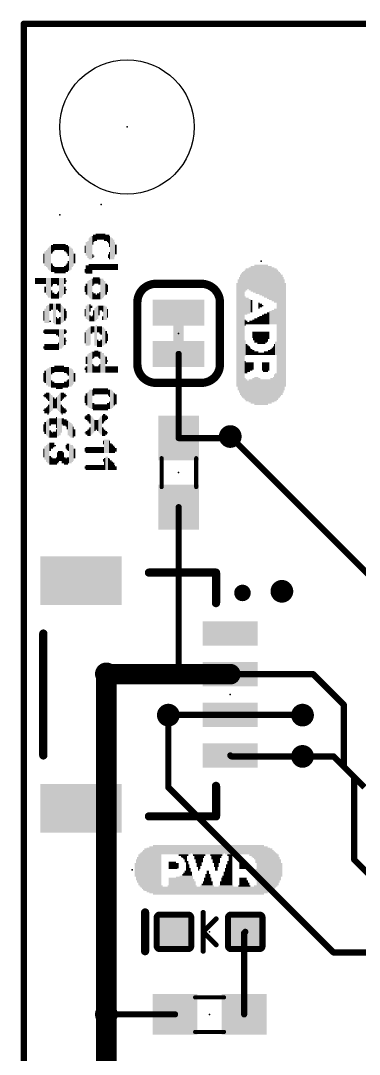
# Model space of a CAD drawing. Extents: x -15.2 to 71.4, y -14.5 to 36.9.
# Drawn here: x -0.08 to 8.25, y 8.92 to 34.37 of the extents above; entities that cross this region are included whole.
import ezdxf

# ---------------------------------------------------------------- set-up
doc = ezdxf.new("R2010")
doc.units = 0
for name, color, linetype in [('1', 12, 'CONTINUOUS'), ('16', 132, 'CONTINUOUS'), ('18', 110, 'CONTINUOUS'), ('20', 31, 'CONTINUOUS'), ('21', 41, 'CONTINUOUS'), ('23', 53, 'CONTINUOUS'), ('51', 53, 'CONTINUOUS')]:
    doc.layers.add(name, color=color, linetype=linetype)

# ---------------------------------------------------------------- blocks, each defined once
blk = doc.blocks.new('RECT160000X160000R30')
at = {"const_width": 0.15}
blk.add_lwpolyline([(0.425, -0.35), (0.425, 0.35, 0.4142), (0.35, 0.425), (-0.35, 0.425, 0.4142), (-0.425, 0.35), (-0.425, -0.35, 0.4142), (-0.35, -0.425), (0.35, -0.425, 0.4142)], format="xyb", close=True, dxfattribs=at)
blk.add_solid([(-0.3754, -0.3754), (0.3754, -0.3754), (-0.3754, 0.3754), (0.3754, 0.3754)])
blk = doc.blocks.new('RECT')
blk.add_solid([(-0.5, -0.5), (0.5, -0.5), (-0.5, 0.5), (0.5, 0.5)])
blk = doc.blocks.new('ROUNDV')
at = {"const_width": 0.5}
blk.add_lwpolyline([(0, -0.25, 1), (0, 0.25, 1), (0, -0.25)], format="xyb", dxfattribs=at)

msp = doc.modelspace()

# ---------------------------------------------------------------- linework, layer by layer
at = {"layer": '1'}
for points, const_width in [([(0, 34.29), (54.61, 34.29)], 0.1524), ([(0, 0), (0, 34.29)], 0.1524), ([(3.81, 24.091), (3.81, 26.162)], 0.1524), ([(5.041, 24.091), (5.08, 24.13)], 0.1524), ([(3.81, 24.091), (5.041, 24.091)], 0.1524), ([(3.81, 22.391), (3.81, 18.28)], 0.1524), ([(2.04, 18.28), (2.032, 18.288)], 0.508), ([(3.81, 18.28), (2.04, 18.28)], 0.508), ([(5.08, 18.28), (3.81, 18.28)], 0.508), ([(7.12, 18.28), (5.08, 18.28)], 0.1524), ([(7.874, 17.526), (7.12, 18.28)], 0.1524), ([(7.874, 16.002), (7.874, 17.526)], 0.1524), ([(3.564, 17.28), (3.556, 17.272)], 0.1524), ([(5.08, 17.28), (3.564, 17.28)], 0.1524), ([(5.08, 17.28), (6.85, 17.28)], 0.1524), ([(6.85, 17.28), (6.858, 17.272)], 0.1524), ([(5.08, 16.28), (5.104, 16.256)], 0.1524), ([(5.104, 16.256), (6.858, 16.256)], 0.1524), ([(8.382, 15.494), (7.874, 16.002)], 0.1524), ([(5.422, 11.911), (5.449, 11.938)], 0.1524), ([(5.422, 9.906), (5.422, 11.911)], 0.1524), ([(2.032, 8.128), (2.032, 9.906)], 0.508), ([(2.032, 9.906), (3.722, 9.906)], 0.1524)]:
    msp.add_lwpolyline(points, dxfattribs=dict(at, const_width=const_width))
for points, const_width in [([(0, 34.3281, 1), (0, 34.2519)], 0.0762), ([(0.0381, 34.29, 1), (-0.0381, 34.29)], 0.0762), ([(3.8481, 26.162, 1), (3.7719, 26.162)], 0.0762), ([(5.1069, 24.1031, 1), (5.0531, 24.1569)], 0.0762), ([(3.81, 24.1291, 1), (3.81, 24.0529)], 0.0762), ([(3.7719, 24.091, 1), (3.8481, 24.091)], 0.0762), ([(5.0141, 24.1179, 1), (5.0679, 24.0641)], 0.0762), ([(5.041, 24.0529, 1), (5.041, 24.1291)], 0.0762), ([(3.8481, 22.391, 1), (3.7719, 22.391)], 0.0762), ([(2.1218, 18.3778, 1), (1.9422, 18.1982)], 0.254), ([(2.04, 18.407, 1), (2.04, 18.153)], 0.254), ([(1.9502, 18.1902, 1), (2.1298, 18.3698)], 0.254), ([(3.81, 18.407, 1), (3.81, 18.153)], 0.254), ([(3.81, 18.153, 1), (3.81, 18.407)], 0.254), ([(5.08, 18.153, 1), (5.08, 18.407)], 0.254), ([(5.08, 18.3181, 1), (5.08, 18.2419)], 0.0762), ([(7.1469, 18.3069, 1), (7.0931, 18.2531)], 0.0762), ([(7.12, 18.2419, 1), (7.12, 18.3181)], 0.0762), ([(3.7719, 18.28, 1), (3.8481, 18.28)], 0.0762), ([(7.9121, 17.526, 1), (7.8359, 17.526)], 0.0762), ([(7.8471, 17.4991, 1), (7.9009, 17.5529)], 0.0762), ([(3.5291, 17.2989, 1), (3.5829, 17.2451)], 0.0762), ([(3.564, 17.3181, 1), (3.564, 17.2419)], 0.0762), ([(3.5909, 17.2531, 1), (3.5371, 17.3069)], 0.0762), ([(5.08, 17.3181, 1), (5.08, 17.2419)], 0.0762), ([(5.08, 17.2419, 1), (5.08, 17.3181)], 0.0762), ([(6.8769, 17.3069, 1), (6.8231, 17.2531)], 0.0762), ([(6.8311, 17.2451, 1), (6.8849, 17.2989)], 0.0762), ([(6.85, 17.2419, 1), (6.85, 17.3181)], 0.0762), ([(5.1069, 16.3069, 1), (5.0531, 16.2531)], 0.0762), ([(5.104, 16.2941, 1), (5.104, 16.2179)], 0.0762), ([(5.0771, 16.2291, 1), (5.1309, 16.2829)], 0.0762), ([(6.858, 16.2179, 1), (6.858, 16.2941)], 0.0762), ([(7.8359, 16.002, 1), (7.9121, 16.002)], 0.0762), ([(7.9009, 16.0289, 1), (7.8471, 15.9751)], 0.0762), ([(5.4601, 11.911, 1), (5.3839, 11.911)], 0.0762), ([(5.3951, 11.9379, 1), (5.4489, 11.8841)], 0.0762), ([(5.4759, 11.9111, 1), (5.4221, 11.9649)], 0.0762), ([(2.159, 9.906, 1), (1.905, 9.906)], 0.254), ([(2.032, 9.9441, 1), (2.032, 9.8679)], 0.0762), ([(3.722, 9.8679, 1), (3.722, 9.9441)], 0.0762), ([(5.3839, 9.906, 1), (5.4601, 9.906)], 0.0762)]:
    msp.add_lwpolyline(points, format="xyb", dxfattribs=dict(at, const_width=const_width))
at = {"layer": '16'}
for points, const_width in [([(0, 34.29), (54.61, 34.29)], 0.1524), ([(0, 0), (0, 34.29)], 0.1524), ([(5.08, 24.13), (14.478, 14.732)], 0.1524), ([(2.032, 9.906), (2.032, 18.288)], 0.508), ([(3.556, 17.272), (3.556, 15.494)], 0.1524), ([(7.62, 16.256), (6.858, 16.256)], 0.1524), ([(8.128, 15.748), (7.62, 16.256)], 0.1524), ([(8.128, 13.716), (8.128, 15.748)], 0.1524), ([(3.556, 15.494), (7.62, 11.43)], 0.1524), ([(9.398, 12.446), (8.128, 13.716)], 0.1524), ([(7.62, 11.43), (12.7, 11.43)], 0.1524)]:
    msp.add_lwpolyline(points, dxfattribs=dict(at, const_width=const_width))
for points, const_width in [([(0, 34.3281, 1), (0, 34.2519)], 0.0762), ([(0.0381, 34.29, 1), (-0.0381, 34.29)], 0.0762), ([(5.1069, 24.1569, 1), (5.0531, 24.1031)], 0.0762), ([(2.159, 18.288, 1), (1.905, 18.288)], 0.254), ([(3.5941, 17.272, 1), (3.5179, 17.272)], 0.0762), ([(6.858, 16.2941, 1), (6.858, 16.2179)], 0.0762), ([(7.6469, 16.2829, 1), (7.5931, 16.2291)], 0.0762), ([(7.62, 16.2179, 1), (7.62, 16.2941)], 0.0762), ([(8.1661, 15.748, 1), (8.0899, 15.748)], 0.0762), ([(8.1011, 15.7211, 1), (8.1549, 15.7749)], 0.0762), ([(3.5179, 15.494, 1), (3.5941, 15.494)], 0.0762), ([(3.5829, 15.5209, 1), (3.5291, 15.4671)], 0.0762), ([(8.0899, 13.716, 1), (8.1661, 13.716)], 0.0762), ([(8.1549, 13.7429, 1), (8.1011, 13.6891)], 0.0762), ([(7.62, 11.4681, 1), (7.62, 11.3919)], 0.0762), ([(7.5931, 11.4031, 1), (7.6469, 11.4569)], 0.0762), ([(1.905, 9.906, 1), (2.159, 9.906)], 0.254)]:
    msp.add_lwpolyline(points, format="xyb", dxfattribs=dict(at, const_width=const_width))
at = {"layer": '20', "const_width": 0.1524}
for points in [[(0, 0), (0, 34.29)], [(0, 34.29), (54.61, 34.29)]]:
    msp.add_lwpolyline(points, dxfattribs=at)
at = {"layer": '20', "const_width": 0.0762}
for points in [[(0.0381, 34.29, 1), (-0.0381, 34.29)], [(0, 34.3281, 1), (0, 34.2519)]]:
    msp.add_lwpolyline(points, format="xyb", dxfattribs=at)
at = {"layer": '20'}
msp.add_circle((2.54, 31.75), 1.651, dxfattribs=at)
at = {"layer": '21'}
for points, const_width in [([(3.2512, 27.8892, 0.4142), (2.794, 27.432)], 0.2032), ([(3.2512, 27.94, 1), (3.2512, 27.8384)], 0.1016), ([(3.2512, 27.8384, 1), (3.2512, 27.94)], 0.1016), ([(4.826, 27.432, 0.4142), (4.3688, 27.8892)], 0.2032), ([(4.3688, 27.94, 1), (4.3688, 27.8384)], 0.1016), ([(4.3688, 27.8384, 1), (4.3688, 27.94)], 0.1016), ([(2.8448, 27.432, 1), (2.7432, 27.432)], 0.1016), ([(2.7432, 27.432, 1), (2.8448, 27.432)], 0.1016), ([(4.8768, 27.432, 1), (4.7752, 27.432)], 0.1016), ([(4.7752, 27.432, 1), (4.8768, 27.432)], 0.1016), ([(2.794, 25.908, 0.4142), (3.2512, 25.4508)], 0.2032), ([(2.8448, 25.908, 1), (2.7432, 25.908)], 0.1016), ([(2.7432, 25.908, 1), (2.8448, 25.908)], 0.1016), ([(4.3688, 25.4508, 0.4142), (4.826, 25.908)], 0.2032), ([(4.8768, 25.908, 1), (4.7752, 25.908)], 0.1016), ([(4.7752, 25.908, 1), (4.8768, 25.908)], 0.1016), ([(3.2512, 25.5016, 1), (3.2512, 25.4)], 0.1016), ([(3.2512, 25.4, 1), (3.2512, 25.5016)], 0.1016), ([(4.3688, 25.5016, 1), (4.3688, 25.4)], 0.1016), ([(4.3688, 25.4, 1), (4.3688, 25.5016)], 0.1016), ([(3.08, 20.8308, 1), (3.08, 20.7292)], 0.1016), ([(4.7808, 20.78, 1), (4.6792, 20.78)], 0.1016), ([(4.73, 20.7292, 1), (4.73, 20.8308)], 0.1016), ([(5.38, 20.1784, 1), (5.38, 20.3816, 1), (5.38, 20.1784)], 0.2032), ([(4.6792, 20.03, 1), (4.7808, 20.03)], 0.1016), ([(0.5308, 19.28, 1), (0.4292, 19.28)], 0.1016), ([(0.4292, 16.28, 1), (0.5308, 16.28)], 0.1016), ([(4.7808, 15.53, 1), (4.6792, 15.53)], 0.1016), ([(3.08, 14.8308, 1), (3.08, 14.7292)], 0.1016), ([(4.6792, 14.78, 1), (4.7808, 14.78)], 0.1016), ([(4.73, 14.7292, 1), (4.73, 14.8308)], 0.1016), ([(3.0353, 12.4143, 1), (2.9337, 12.4143)], 0.1016), ([(2.9337, 11.4618, 1), (3.0353, 11.4618)], 0.1016)]:
    msp.add_lwpolyline(points, format="xyb", dxfattribs=dict(at, const_width=const_width))
at = {"layer": '21', "const_width": 0.2032}
for points in [[(4.3688, 27.8892), (3.2512, 27.8892)], [(2.794, 25.908), (2.794, 27.432)], [(4.826, 27.432), (4.826, 25.908)], [(4.3688, 25.4508), (3.2512, 25.4508)], [(3.08, 20.78), (4.73, 20.78)], [(4.73, 20.78), (4.73, 20.03)], [(0.48, 19.28), (0.48, 16.28)], [(4.73, 15.53), (4.73, 14.78)], [(4.73, 14.78), (3.08, 14.78)], [(2.9845, 11.4618), (2.9845, 12.4143)]]:
    msp.add_lwpolyline(points, dxfattribs=at)
at = {"layer": '23'}
for p in [(2.54, 31.75), (1.905, 29.845), (0.889, 29.591), (5.842, 28.448), (3.81, 26.67), (3.81, 23.241), (5.08, 17.78), (2.667, 13.462), (4.572, 11.938), (4.572, 9.906)]:
    msp.add_point(p, dxfattribs=at)
at = {"layer": '51'}
for points, const_width in [([(3.391, 23.597), (3.391, 22.885)], 0.1016), ([(4.242, 23.597), (4.242, 22.885)], 0.1016), ([(4.4133, 11.938), (4.4133, 12.4143)], 0.127), ([(4.4133, 11.938), (4.7308, 12.2555)], 0.127), ([(4.4133, 11.4618), (4.4133, 11.938)], 0.127), ([(4.4133, 11.938), (4.7308, 11.6205)], 0.127), ([(4.928, 10.325), (4.216, 10.325)], 0.1016), ([(4.928, 9.474), (4.216, 9.474)], 0.1016)]:
    msp.add_lwpolyline(points, dxfattribs=dict(at, const_width=const_width))
for points, const_width in [([(3.4164, 23.597, 1), (3.3656, 23.597)], 0.0508), ([(4.2674, 23.597, 1), (4.2166, 23.597)], 0.0508), ([(3.3656, 22.885, 1), (3.4164, 22.885)], 0.0508), ([(4.2166, 22.885, 1), (4.2674, 22.885)], 0.0508), ([(4.445, 12.4143, 1), (4.3815, 12.4143)], 0.0635), ([(4.7532, 12.233, 1), (4.7083, 12.278)], 0.0635), ([(4.445, 11.938, 1), (4.3815, 11.938)], 0.0635), ([(4.4357, 11.9605, 1), (4.3908, 11.9155)], 0.0635), ([(4.3908, 11.9605, 1), (4.4357, 11.9155)], 0.0635), ([(4.3815, 11.938, 1), (4.445, 11.938)], 0.0635), ([(4.3815, 11.4618, 1), (4.445, 11.4618)], 0.0635), ([(4.7083, 11.598, 1), (4.7532, 11.643)], 0.0635), ([(4.216, 10.3504, 1), (4.216, 10.2996)], 0.0508), ([(4.928, 10.2996, 1), (4.928, 10.3504)], 0.0508), ([(4.216, 9.4994, 1), (4.216, 9.4486)], 0.0508), ([(4.928, 9.4486, 1), (4.928, 9.4994)], 0.0508)]:
    msp.add_lwpolyline(points, format="xyb", dxfattribs=dict(at, const_width=const_width))

# ---------------------------------------------------------------- block references
at = {"layer": '1'}
for p, xscale, yscale, rotation in [((3.81, 27.178), 0.635, 1.27, 90), ((3.81, 26.67), 0.4064, 0.254, 90), ((3.81, 26.162), 0.635, 1.27, 90), ((1.405, 20.58), 1.2, 2, 270), ((5.08, 19.28), 0.6, 1.35, 270), ((5.08, 18.28), 0.6, 1.35, 270), ((5.08, 17.28), 0.6, 1.35, 270), ((5.08, 16.28), 0.6, 1.35, 270), ((1.405, 14.98), 1.2, 2, 270)]:
    msp.add_blockref('RECT', p, dxfattribs=dict(at, xscale=xscale, yscale=yscale, rotation=rotation))
at = {"layer": '1', "xscale": 1.1}
for p, rotation in [((3.81, 24.091), 270), ((3.81, 22.391), 270), ((3.722, 9.906), 180), ((5.422, 9.906), 180)]:
    msp.add_blockref('RECT', p, dxfattribs=dict(at, rotation=rotation))
at = {"layer": '1', "rotation": 90}
for p in [(3.695, 11.938), (5.449, 11.938)]:
    msp.add_blockref('RECT160000X160000R30', p, dxfattribs=at)
at = {"layer": '18', "xscale": 0.5588, "yscale": 0.5588}
for p in [(5.08, 24.13), (5.08, 24.13), (6.35, 20.32), (6.35, 20.32), (2.032, 18.288), (2.032, 18.288), (3.556, 17.272), (3.556, 17.272), (6.858, 17.272), (6.858, 17.272), (6.858, 16.256), (6.858, 16.256), (2.032, 9.906), (2.032, 9.906)]:
    msp.add_blockref('ROUNDV', p, dxfattribs=at)
at = {"layer": '21', "rotation": 270}
for p, xscale, yscale in [((1.63, 28.765), 0.54, 0.03), ((1.665, 28.78), 0.57, 0.04), ((1.7, 28.96), 0.21, 0.03), ((1.72, 29.005), 0.18, 0.03), ((1.75, 29.02), 0.15, 0.03), ((1.785, 29.035), 0.18, 0.04), ((1.82, 29.05), 0.15, 0.03), ((1.85, 29.05), 0.15, 0.03), ((1.87, 29.05), 0.15, 0.03), ((1.905, 29.05), 0.15, 0.04), ((1.94, 29.05), 0.15, 0.03), ((1.96, 29.05), 0.15, 0.03), ((1.99, 29.035), 0.18, 0.03), ((2.025, 29.02), 0.15, 0.04), ((2.06, 29.005), 0.18, 0.03), ((2.09, 28.99), 0.21, 0.03), ((2.11, 28.93), 0.27, 0.03), ((2.145, 28.765), 0.54, 0.04), ((0.614, 28.511), 0.54, 0.03), ((0.649, 28.511), 0.6, 0.04), ((0.684, 28.736), 0.21, 0.03), ((0.704, 28.751), 0.18, 0.03), ((0.734, 28.781), 0.18, 0.03), ((0.769, 28.796), 0.15, 0.04), ((0.804, 28.796), 0.15, 0.03), ((0.834, 28.796), 0.15, 0.03), ((0.854, 28.796), 0.15, 0.03), ((0.889, 28.796), 0.15, 0.04), ((0.924, 28.796), 0.15, 0.03), ((0.944, 28.796), 0.15, 0.03), ((0.974, 28.796), 0.15, 0.03), ((1.009, 28.781), 0.18, 0.04), ((1.044, 28.751), 0.18, 0.03), ((1.074, 28.736), 0.21, 0.03), ((1.094, 28.691), 0.24, 0.03), ((1.129, 28.511), 0.6, 0.04), ((1.164, 28.511), 0.54, 0.03), ((1.51, 28.735), 0.18, 0.03), ((1.545, 28.75), 0.33, 0.04), ((1.58, 28.735), 0.42, 0.03), ((1.61, 28.75), 0.51, 0.03), ((2.18, 28.75), 0.51, 0.03), ((2.21, 28.735), 0.48, 0.03), ((2.23, 28.735), 0.36, 0.03), ((2.265, 28.735), 0.24, 0.04), ((0.494, 28.511), 0.24, 0.03), ((0.529, 28.511), 0.36, 0.04), ((0.564, 28.511), 0.42, 0.03), ((0.594, 28.511), 0.48, 0.03), ((1.194, 28.526), 0.45, 0.03), ((1.214, 28.511), 0.36, 0.03), ((1.249, 28.511), 0.24, 0.04), ((1.7, 28.57), 0.09, 0.03), ((1.72, 28.57), 0.03, 0.03), ((2.09, 28.57), 0.09, 0.03), ((2.11, 28.585), 0.18, 0.03), ((0.684, 28.286), 0.21, 0.03), ((0.704, 28.271), 0.18, 0.03), ((0.734, 28.256), 0.15, 0.03), ((0.769, 28.226), 0.15, 0.04), ((0.804, 28.226), 0.15, 0.03), ((0.834, 28.226), 0.15, 0.03), ((0.854, 28.226), 0.15, 0.03), ((0.889, 28.226), 0.15, 0.04), ((0.924, 28.226), 0.15, 0.03), ((0.944, 28.226), 0.15, 0.03), ((0.974, 28.226), 0.15, 0.03), ((1.009, 28.241), 0.18, 0.04), ((1.044, 28.271), 0.18, 0.03), ((1.074, 28.286), 0.21, 0.03), ((1.094, 28.331), 0.24, 0.03), ((1.51, 28.21), 0.09, 0.03), ((1.545, 28.24), 0.21, 0.04), ((1.58, 28.24), 0.21, 0.03), ((1.61, 28.255), 0.24, 0.03), ((1.63, 28.255), 0.24, 0.03), ((1.665, 28.255), 0.24, 0.04), ((1.7, 28.3), 0.15, 0.03), ((1.72, 28.3), 0.15, 0.03), ((1.75, 28.3), 0.15, 0.03), ((1.785, 28.3), 0.15, 0.04), ((1.82, 28.3), 0.15, 0.03), ((1.85, 28.3), 0.15, 0.03), ((1.87, 28.3), 0.15, 0.03), ((1.905, 28.3), 0.15, 0.04), ((1.94, 28.3), 0.15, 0.03), ((1.96, 28.3), 0.15, 0.03), ((1.99, 28.3), 0.15, 0.03), ((2.025, 28.3), 0.15, 0.04), ((2.06, 28.3), 0.15, 0.03), ((2.09, 28.3), 0.15, 0.03), ((2.11, 28.3), 0.15, 0.03), ((2.145, 28.3), 0.15, 0.04), ((2.18, 28.3), 0.15, 0.03), ((2.21, 28.3), 0.15, 0.03), ((2.23, 28.3), 0.15, 0.03), ((2.265, 28.3), 0.15, 0.04), ((2.3, 28.3), 0.15, 0.03), ((5.482, 27.998), 0.54, 0.04), ((5.517, 28.013), 0.51, 0.03), ((5.547, 28.013), 0.57, 0.03), ((5.567, 28.013), 0.57, 0.03), ((5.602, 28.013), 0.63, 0.04), ((5.637, 28.013), 0.63, 0.03), ((5.657, 27.998), 0.66, 0.03), ((5.687, 28.013), 0.69, 0.03), ((5.722, 27.998), 0.72, 0.04), ((5.757, 27.998), 0.72, 0.03), ((5.787, 27.998), 0.72, 0.03), ((5.807, 27.983), 0.75, 0.03), ((5.842, 27.983), 0.75, 0.04), ((5.877, 27.968), 0.78, 0.03), ((5.897, 27.968), 0.78, 0.03), ((5.927, 27.953), 0.81, 0.03), ((5.962, 27.953), 0.81, 0.04), ((5.997, 27.938), 0.84, 0.03), ((6.027, 27.923), 0.81, 0.03), ((6.047, 27.908), 0.84, 0.03), ((6.082, 27.908), 0.84, 0.04), ((6.117, 27.878), 0.84, 0.03), ((6.147, 27.878), 0.84, 0.03), ((6.167, 27.848), 0.84, 0.03), ((6.202, 27.848), 0.84, 0.04), ((0.294, 27.956), 0.15, 0.03), ((0.324, 27.956), 0.15, 0.03), ((0.354, 27.956), 0.15, 0.03), ((0.384, 27.956), 0.15, 0.03), ((0.404, 27.956), 0.15, 0.03), ((0.434, 27.956), 0.15, 0.03), ((0.464, 27.956), 0.15, 0.03), ((0.494, 27.956), 0.15, 0.03), ((0.529, 27.956), 0.15, 0.04), ((0.564, 27.821), 0.42, 0.03), ((0.594, 27.806), 0.45, 0.03), ((0.614, 27.791), 0.48, 0.03), ((0.649, 27.791), 0.48, 0.04), ((0.684, 27.926), 0.21, 0.03), ((0.704, 27.941), 0.18, 0.03), ((0.734, 27.956), 0.15, 0.03), ((0.769, 27.956), 0.15, 0.04), ((0.804, 27.956), 0.15, 0.03), ((0.834, 27.941), 0.18, 0.03), ((0.854, 27.941), 0.18, 0.03), ((0.889, 27.791), 0.48, 0.04), ((0.924, 27.791), 0.48, 0.03), ((0.944, 27.806), 0.45, 0.03), ((0.974, 27.821), 0.42, 0.03), ((1.009, 27.956), 0.15, 0.04), ((1.665, 27.76), 0.51, 0.04), ((1.7, 27.925), 0.18, 0.03), ((1.72, 27.955), 0.18, 0.03), ((1.75, 27.97), 0.15, 0.03), ((1.785, 27.97), 0.15, 0.04), ((1.82, 27.97), 0.15, 0.03), ((1.85, 27.955), 0.18, 0.03), ((1.87, 27.94), 0.15, 0.03), ((1.905, 27.76), 0.51, 0.04), ((1.94, 27.775), 0.48, 0.03), ((5.277, 26.633), 2.73, 0.03), ((5.307, 26.633), 2.85, 0.03), ((5.337, 26.633), 2.97, 0.03), ((5.357, 26.633), 3.03, 0.03), ((5.387, 26.633), 3.09, 0.03), ((5.417, 26.633), 3.15, 0.03), ((5.447, 27.968), 0.54, 0.03), ((6.237, 26.633), 3.21, 0.03), ((6.262, 26.633), 3.15, 0.02), ((6.287, 26.633), 3.09, 0.03), ((6.317, 26.633), 3.03, 0.03), ((6.352, 26.633), 2.97, 0.04), ((6.382, 26.633), 2.85, 0.02), ((6.407, 26.633), 2.73, 0.03), ((0.529, 27.746), 0.15, 0.04), ((1.009, 27.731), 0.18, 0.04), ((1.044, 27.956), 0.03, 0.03), ((1.044, 27.746), 0.03, 0.03), ((1.51, 27.76), 0.15, 0.03), ((1.545, 27.76), 0.27, 0.04), ((1.58, 27.775), 0.36, 0.03), ((1.61, 27.775), 0.42, 0.03), ((1.63, 27.76), 0.45, 0.03), ((1.96, 27.775), 0.42, 0.03), ((1.99, 27.775), 0.36, 0.03), ((2.025, 27.76), 0.27, 0.04), ((2.06, 27.775), 0.18, 0.03), ((5.247, 26.633), 2.55, 0.03), ((6.437, 26.633), 2.55, 0.03), ((0.684, 27.626), 0.21, 0.03), ((0.704, 27.596), 0.15, 0.03), ((0.734, 27.596), 0.15, 0.03), ((0.769, 27.581), 0.12, 0.04), ((0.804, 27.581), 0.12, 0.03), ((0.834, 27.596), 0.15, 0.03), ((0.854, 27.611), 0.18, 0.03), ((1.7, 27.595), 0.18, 0.03), ((1.72, 27.58), 0.15, 0.03), ((1.75, 27.58), 0.15, 0.03), ((1.785, 27.565), 0.12, 0.04), ((1.82, 27.58), 0.15, 0.03), ((1.85, 27.58), 0.15, 0.03), ((1.87, 27.595), 0.18, 0.03), ((5.447, 27.353), 0.45, 0.03), ((5.482, 27.338), 0.42, 0.04), ((5.517, 27.353), 0.39, 0.03), ((5.547, 27.338), 0.36, 0.03), ((5.567, 27.353), 0.33, 0.03), ((5.602, 27.338), 0.3, 0.04), ((0.529, 27.101), 0.36, 0.04), ((0.564, 27.131), 0.42, 0.03), ((0.594, 27.146), 0.45, 0.03), ((0.614, 27.146), 0.45, 0.03), ((0.649, 27.311), 0.18, 0.04), ((0.684, 27.326), 0.15, 0.03), ((0.704, 27.326), 0.15, 0.03), ((0.734, 27.161), 0.48, 0.03), ((0.769, 27.146), 0.51, 0.04), ((0.804, 27.326), 0.15, 0.03), ((0.834, 27.326), 0.15, 0.03), ((0.854, 27.311), 0.18, 0.03), ((0.889, 27.296), 0.21, 0.04), ((0.924, 27.146), 0.45, 0.03), ((0.944, 27.131), 0.42, 0.03), ((0.974, 27.131), 0.36, 0.03), ((1.009, 27.131), 0.3, 0.04), ((1.51, 27.175), 0.18, 0.03), ((1.545, 27.19), 0.33, 0.04), ((1.58, 27.19), 0.39, 0.03), ((1.61, 27.175), 0.42, 0.03), ((1.63, 27.295), 0.18, 0.03), ((1.665, 27.325), 0.06, 0.04), ((1.72, 27.1), 0.27, 0.03), ((1.75, 27.13), 0.33, 0.03), ((1.785, 27.16), 0.33, 0.04), ((1.82, 27.19), 0.33, 0.03), ((1.85, 27.235), 0.24, 0.03), ((1.87, 27.295), 0.12, 0.03), ((1.905, 27.295), 0.12, 0.04), ((1.94, 27.28), 0.15, 0.03), ((1.96, 27.175), 0.36, 0.03), ((1.99, 27.175), 0.36, 0.03), ((2.025, 27.16), 0.33, 0.04), ((2.06, 27.16), 0.21, 0.03), ((5.787, 27.353), 0.15, 0.03), ((5.807, 27.353), 0.09, 0.03), ((5.842, 27.353), 0.09, 0.04), ((5.877, 27.353), 0.03, 0.03), ((6.117, 27.068), 0.36, 0.03), ((6.147, 27.068), 0.36, 0.03), ((6.167, 27.083), 0.39, 0.03), ((6.202, 27.083), 0.39, 0.04), ((0.494, 27.101), 0.24, 0.03), ((0.649, 26.966), 0.03, 0.04), ((0.804, 26.981), 0.18, 0.03), ((0.834, 26.966), 0.15, 0.03), ((0.854, 26.966), 0.15, 0.03), ((0.889, 26.981), 0.18, 0.04), ((1.044, 27.131), 0.18, 0.03), ((1.63, 27.04), 0.15, 0.03), ((1.665, 27.025), 0.12, 0.04), ((1.7, 27.04), 0.15, 0.03), ((1.94, 27.04), 0.09, 0.03), ((5.447, 26.933), 0.15, 0.03), ((5.482, 26.933), 0.09, 0.04), ((5.567, 26.933), 0.09, 0.03), ((5.602, 26.933), 0.09, 0.04), ((5.637, 26.948), 0.12, 0.03), ((5.657, 26.948), 0.12, 0.03), ((5.687, 26.963), 0.15, 0.03), ((5.722, 26.963), 0.15, 0.04), ((5.757, 26.978), 0.18, 0.03), ((5.787, 26.978), 0.18, 0.03), ((5.807, 26.993), 0.21, 0.03), ((5.842, 26.993), 0.21, 0.04), ((5.877, 27.008), 0.24, 0.03), ((5.897, 27.008), 0.24, 0.03), ((5.927, 27.023), 0.27, 0.03), ((5.962, 27.023), 0.27, 0.04), ((5.997, 27.038), 0.3, 0.03), ((6.027, 27.038), 0.3, 0.03), ((6.047, 27.053), 0.33, 0.03), ((6.082, 27.053), 0.33, 0.04), ((0.494, 26.711), 0.06, 0.03), ((0.529, 26.711), 0.12, 0.04), ((0.564, 26.711), 0.12, 0.03), ((0.594, 26.711), 0.12, 0.03), ((0.614, 26.711), 0.12, 0.03), ((0.649, 26.711), 0.12, 0.04), ((0.684, 26.711), 0.12, 0.03), ((0.704, 26.711), 0.12, 0.03), ((0.734, 26.711), 0.12, 0.03), ((0.769, 26.711), 0.12, 0.04), ((0.804, 26.696), 0.15, 0.03), ((0.834, 26.696), 0.15, 0.03), ((0.854, 26.681), 0.18, 0.03), ((0.889, 26.531), 0.48, 0.04), ((0.924, 26.531), 0.48, 0.03), ((0.944, 26.546), 0.45, 0.03), ((0.974, 26.561), 0.42, 0.03), ((1.009, 26.711), 0.12, 0.04), ((1.044, 26.711), 0.06, 0.03), ((1.545, 26.56), 0.39, 0.04), ((1.58, 26.575), 0.42, 0.03), ((1.61, 26.59), 0.45, 0.03), ((1.63, 26.605), 0.42, 0.03), ((1.665, 26.755), 0.18, 0.04), ((1.7, 26.77), 0.15, 0.03), ((1.72, 26.77), 0.15, 0.03), ((1.75, 26.605), 0.48, 0.03), ((1.785, 26.62), 0.51, 0.04), ((1.82, 26.77), 0.15, 0.03), ((1.85, 26.77), 0.15, 0.03), ((1.87, 26.755), 0.18, 0.03), ((1.905, 26.74), 0.21, 0.04), ((1.94, 26.59), 0.45, 0.03), ((1.96, 26.59), 0.45, 0.03), ((1.99, 26.59), 0.39, 0.03), ((2.025, 26.575), 0.3, 0.04), ((5.517, 26.918), 0.06, 0.03), ((5.547, 26.918), 0.06, 0.03), ((1.009, 26.471), 0.18, 0.04), ((1.044, 26.486), 0.03, 0.03), ((1.51, 26.56), 0.27, 0.03), ((1.82, 26.425), 0.18, 0.03), ((1.85, 26.41), 0.15, 0.03), ((1.87, 26.41), 0.15, 0.03), ((1.905, 26.425), 0.18, 0.04), ((2.06, 26.575), 0.18, 0.03), ((5.447, 26.303), 0.39, 0.03), ((5.637, 26.633), 0.15, 0.03), ((5.657, 26.603), 0.21, 0.03), ((5.687, 26.573), 0.27, 0.03), ((5.722, 26.573), 0.27, 0.04), ((5.757, 26.558), 0.3, 0.03), ((5.787, 26.558), 0.3, 0.03), ((5.807, 26.558), 0.3, 0.03), ((5.842, 26.558), 0.3, 0.04), ((5.877, 26.558), 0.3, 0.03), ((5.897, 26.558), 0.3, 0.03), ((5.927, 26.558), 0.3, 0.03), ((5.962, 26.573), 0.27, 0.04), ((5.997, 26.588), 0.24, 0.03), ((6.027, 26.618), 0.18, 0.03), ((6.202, 26.303), 0.33, 0.04), ((0.494, 26.321), 0.06, 0.03), ((0.529, 26.336), 0.15, 0.04), ((0.564, 26.336), 0.15, 0.03), ((0.594, 26.336), 0.15, 0.03), ((0.614, 26.336), 0.15, 0.03), ((0.649, 26.336), 0.15, 0.04), ((0.684, 26.336), 0.15, 0.03), ((0.704, 26.336), 0.15, 0.03), ((0.734, 26.336), 0.15, 0.03), ((0.769, 26.336), 0.15, 0.04), ((0.804, 26.336), 0.15, 0.03), ((0.834, 26.336), 0.15, 0.03), ((0.854, 26.351), 0.18, 0.03), ((1.665, 25.96), 0.51, 0.04), ((1.7, 26.125), 0.18, 0.03), ((1.72, 26.14), 0.15, 0.03), ((1.75, 26.17), 0.15, 0.03), ((1.785, 26.17), 0.15, 0.04), ((1.82, 26.17), 0.15, 0.03), ((1.85, 26.14), 0.15, 0.03), ((1.87, 26.125), 0.18, 0.03), ((1.905, 25.96), 0.51, 0.04), ((5.482, 26.273), 0.27, 0.04), ((5.517, 26.258), 0.24, 0.03), ((5.547, 26.243), 0.21, 0.03), ((5.567, 26.228), 0.18, 0.03), ((5.602, 26.213), 0.15, 0.04), ((5.637, 26.198), 0.12, 0.03), ((5.657, 26.198), 0.12, 0.03), ((5.687, 26.183), 0.09, 0.03), ((5.722, 26.183), 0.09, 0.04), ((5.757, 26.183), 0.09, 0.03), ((5.927, 26.183), 0.09, 0.03), ((5.962, 26.183), 0.09, 0.04), ((5.997, 26.183), 0.09, 0.03), ((6.027, 26.198), 0.12, 0.03), ((6.047, 26.198), 0.12, 0.03), ((6.082, 26.213), 0.15, 0.04), ((6.117, 26.228), 0.18, 0.03), ((6.147, 26.243), 0.21, 0.03), ((6.167, 26.273), 0.27, 0.03), ((1.545, 26.005), 0.18, 0.04), ((1.58, 25.93), 0.45, 0.03), ((1.61, 25.945), 0.48, 0.03), ((1.63, 25.945), 0.48, 0.03), ((1.94, 25.945), 0.48, 0.03), ((1.96, 25.945), 0.48, 0.03), ((1.99, 25.915), 0.42, 0.03), ((2.025, 26.005), 0.18, 0.04), ((2.06, 25.99), 0.03, 0.03), ((5.447, 25.838), 0.3, 0.03), ((5.482, 25.823), 0.27, 0.04), ((5.517, 25.838), 0.24, 0.03), ((5.547, 25.838), 0.24, 0.03), ((5.567, 25.853), 0.21, 0.03), ((5.602, 25.853), 0.21, 0.04), ((5.637, 25.868), 0.18, 0.03), ((5.787, 26.168), 0.06, 0.03), ((5.807, 26.168), 0.06, 0.03), ((5.842, 26.168), 0.06, 0.04), ((5.877, 26.168), 0.06, 0.03), ((5.877, 25.853), 0.21, 0.03), ((5.897, 26.168), 0.06, 0.03), ((5.897, 25.838), 0.24, 0.03), ((5.927, 25.838), 0.24, 0.03), ((5.962, 25.838), 0.24, 0.04), ((5.997, 25.838), 0.24, 0.03), ((6.027, 25.853), 0.21, 0.03), ((0.529, 25.601), 0.3, 0.04), ((0.564, 25.586), 0.39, 0.03), ((0.594, 25.601), 0.42, 0.03), ((0.614, 25.586), 0.45, 0.03), ((0.649, 25.601), 0.48, 0.04), ((0.684, 25.751), 0.18, 0.03), ((0.704, 25.766), 0.15, 0.03), ((0.734, 25.766), 0.15, 0.03), ((0.769, 25.796), 0.15, 0.04), ((0.804, 25.796), 0.15, 0.03), ((0.834, 25.796), 0.15, 0.03), ((0.854, 25.796), 0.15, 0.03), ((0.889, 25.796), 0.15, 0.04), ((0.924, 25.796), 0.15, 0.03), ((0.944, 25.796), 0.15, 0.03), ((0.974, 25.796), 0.15, 0.03), ((1.009, 25.766), 0.15, 0.04), ((1.044, 25.766), 0.15, 0.03), ((1.074, 25.751), 0.18, 0.03), ((1.094, 25.736), 0.21, 0.03), ((1.129, 25.586), 0.45, 0.04), ((1.164, 25.586), 0.45, 0.03), ((1.194, 25.586), 0.39, 0.03), ((1.214, 25.586), 0.33, 0.03), ((1.51, 25.795), 0.06, 0.03), ((1.545, 25.78), 0.15, 0.04), ((1.7, 25.81), 0.21, 0.03), ((1.72, 25.795), 0.18, 0.03), ((1.75, 25.78), 0.15, 0.03), ((1.785, 25.78), 0.15, 0.04), ((1.82, 25.78), 0.15, 0.03), ((1.85, 25.795), 0.18, 0.03), ((1.87, 25.81), 0.21, 0.03), ((2.025, 25.78), 0.15, 0.04), ((2.06, 25.78), 0.15, 0.03), ((2.09, 25.78), 0.15, 0.03), ((2.11, 25.78), 0.15, 0.03), ((2.145, 25.78), 0.15, 0.04), ((2.18, 25.78), 0.15, 0.03), ((2.21, 25.78), 0.15, 0.03), ((2.23, 25.78), 0.15, 0.03), ((2.265, 25.78), 0.15, 0.04), ((2.3, 25.78), 0.15, 0.03), ((0.494, 25.586), 0.21, 0.03), ((0.684, 25.421), 0.18, 0.03), ((0.704, 25.406), 0.15, 0.03), ((0.734, 25.406), 0.15, 0.03), ((0.769, 25.391), 0.12, 0.04), ((0.804, 25.376), 0.15, 0.03), ((0.834, 25.376), 0.15, 0.03), ((0.854, 25.376), 0.15, 0.03), ((0.889, 25.376), 0.15, 0.04), ((0.924, 25.376), 0.15, 0.03), ((0.944, 25.376), 0.15, 0.03), ((0.974, 25.391), 0.12, 0.03), ((1.009, 25.406), 0.15, 0.04), ((1.044, 25.406), 0.15, 0.03), ((1.074, 25.421), 0.18, 0.03), ((1.094, 25.451), 0.18, 0.03), ((1.249, 25.586), 0.21, 0.04), ((5.447, 25.298), 0.54, 0.03), ((5.482, 25.268), 0.54, 0.04), ((5.517, 25.253), 0.51, 0.03), ((5.547, 25.253), 0.57, 0.03), ((5.567, 25.253), 0.57, 0.03), ((5.602, 25.238), 0.6, 0.04), ((5.637, 25.253), 0.63, 0.03), ((5.657, 25.253), 0.63, 0.03), ((5.687, 25.253), 0.69, 0.03), ((5.722, 25.253), 0.69, 0.04), ((5.757, 25.253), 0.69, 0.03), ((5.787, 25.238), 0.66, 0.03), ((5.807, 25.238), 0.66, 0.03), ((5.842, 25.223), 0.63, 0.04), ((5.877, 25.223), 0.63, 0.03), ((5.897, 25.223), 0.63, 0.03), ((5.927, 25.223), 0.63, 0.03), ((5.962, 25.223), 0.63, 0.04), ((5.997, 25.223), 0.63, 0.03), ((6.027, 25.238), 0.6, 0.03), ((6.047, 25.238), 0.6, 0.03), ((6.082, 25.253), 0.63, 0.04), ((6.117, 25.268), 0.6, 0.03), ((6.147, 25.283), 0.63, 0.03), ((6.167, 25.328), 0.66, 0.03), ((6.202, 25.343), 0.69, 0.04), ((0.564, 25.136), 0.15, 0.03), ((0.594, 25.121), 0.18, 0.03), ((0.614, 25.106), 0.21, 0.03), ((0.924, 25.106), 0.21, 0.03), ((0.944, 25.121), 0.18, 0.03), ((0.974, 25.136), 0.15, 0.03), ((1.545, 25.045), 0.3, 0.04), ((1.58, 25.045), 0.36, 0.03), ((1.61, 25.045), 0.42, 0.03), ((1.63, 25.06), 0.45, 0.03), ((1.665, 25.045), 0.48, 0.04), ((1.7, 25.21), 0.15, 0.03), ((1.72, 25.225), 0.18, 0.03), ((1.75, 25.24), 0.15, 0.03), ((1.785, 25.24), 0.15, 0.04), ((1.82, 25.24), 0.15, 0.03), ((1.85, 25.24), 0.15, 0.03), ((1.87, 25.24), 0.15, 0.03), ((1.905, 25.24), 0.15, 0.04), ((1.94, 25.24), 0.15, 0.03), ((1.96, 25.24), 0.15, 0.03), ((1.99, 25.24), 0.15, 0.03), ((2.025, 25.24), 0.15, 0.04), ((2.06, 25.24), 0.15, 0.03), ((2.09, 25.21), 0.15, 0.03), ((2.11, 25.195), 0.18, 0.03), ((2.145, 25.045), 0.48, 0.04), ((2.18, 25.045), 0.42, 0.03), ((2.21, 25.045), 0.36, 0.03), ((2.23, 25.045), 0.3, 0.03), ((0.494, 25.136), 0.03, 0.03), ((0.529, 25.136), 0.09, 0.04), ((0.649, 24.956), 0.45, 0.04), ((0.684, 24.956), 0.39, 0.03), ((0.704, 24.956), 0.33, 0.03), ((0.734, 24.956), 0.27, 0.03), ((0.769, 24.941), 0.24, 0.04), ((0.804, 24.956), 0.27, 0.03), ((0.834, 24.956), 0.33, 0.03), ((0.854, 24.956), 0.39, 0.03), ((0.889, 24.956), 0.45, 0.04), ((1.009, 25.136), 0.09, 0.04), ((1.044, 25.136), 0.03, 0.03), ((1.51, 25.045), 0.18, 0.03), ((1.7, 24.88), 0.15, 0.03), ((1.72, 24.865), 0.18, 0.03), ((2.06, 24.865), 0.18, 0.03), ((2.09, 24.88), 0.15, 0.03), ((2.11, 24.895), 0.18, 0.03), ((2.265, 25.045), 0.24, 0.04), ((0.494, 24.776), 0.03, 0.03), ((0.529, 24.761), 0.12, 0.04), ((0.564, 24.776), 0.15, 0.03), ((0.594, 24.776), 0.21, 0.03), ((0.614, 24.806), 0.21, 0.03), ((0.924, 24.806), 0.21, 0.03), ((0.944, 24.776), 0.21, 0.03), ((0.974, 24.776), 0.15, 0.03), ((1.009, 24.761), 0.12, 0.04), ((1.044, 24.761), 0.06, 0.03), ((1.58, 24.595), 0.18, 0.03), ((1.61, 24.58), 0.21, 0.03), ((1.75, 24.85), 0.15, 0.03), ((1.785, 24.85), 0.15, 0.04), ((1.82, 24.85), 0.15, 0.03), ((1.85, 24.85), 0.15, 0.03), ((1.87, 24.85), 0.15, 0.03), ((1.905, 24.85), 0.15, 0.04), ((1.94, 24.85), 0.15, 0.03), ((1.96, 24.85), 0.15, 0.03), ((1.96, 24.58), 0.21, 0.03), ((1.99, 24.85), 0.15, 0.03), ((1.99, 24.595), 0.18, 0.03), ((2.025, 24.85), 0.15, 0.04), ((0.494, 24.341), 0.18, 0.03), ((0.529, 24.341), 0.3, 0.04), ((0.564, 24.341), 0.36, 0.03), ((0.594, 24.341), 0.42, 0.03), ((0.614, 24.326), 0.45, 0.03), ((0.649, 24.491), 0.18, 0.04), ((0.684, 24.506), 0.15, 0.03), ((0.704, 24.506), 0.15, 0.03), ((0.734, 24.506), 0.15, 0.03), ((0.769, 24.506), 0.15, 0.04), ((0.804, 24.476), 0.27, 0.03), ((0.834, 24.356), 0.45, 0.03), ((0.854, 24.356), 0.45, 0.03), ((0.889, 24.371), 0.42, 0.04), ((0.924, 24.401), 0.36, 0.03), ((0.944, 24.506), 0.15, 0.03), ((0.974, 24.491), 0.18, 0.03), ((1.009, 24.476), 0.15, 0.04), ((1.044, 24.461), 0.18, 0.03), ((1.074, 24.416), 0.21, 0.03), ((1.094, 24.341), 0.36, 0.03), ((1.129, 24.311), 0.36, 0.04), ((1.164, 24.281), 0.36, 0.03), ((1.194, 24.266), 0.33, 0.03), ((1.51, 24.595), 0.06, 0.03), ((1.545, 24.595), 0.12, 0.04), ((1.63, 24.55), 0.21, 0.03), ((1.665, 24.4), 0.45, 0.04), ((1.7, 24.4), 0.39, 0.03), ((1.72, 24.4), 0.33, 0.03), ((1.75, 24.4), 0.27, 0.03), ((1.785, 24.415), 0.24, 0.04), ((1.82, 24.4), 0.27, 0.03), ((1.85, 24.4), 0.33, 0.03), ((1.87, 24.4), 0.39, 0.03), ((1.905, 24.4), 0.45, 0.04), ((1.94, 24.55), 0.21, 0.03), ((2.025, 24.595), 0.12, 0.04), ((2.06, 24.595), 0.06, 0.03), ((0.649, 24.191), 0.18, 0.04), ((0.684, 24.176), 0.15, 0.03), ((0.704, 24.161), 0.12, 0.03), ((0.734, 24.176), 0.15, 0.03), ((0.769, 24.176), 0.15, 0.04), ((0.804, 24.206), 0.21, 0.03), ((1.214, 24.236), 0.27, 0.03), ((1.249, 24.221), 0.18, 0.04), ((1.51, 24.22), 0.03, 0.03), ((1.545, 24.22), 0.09, 0.04), ((1.58, 24.22), 0.15, 0.03), ((1.61, 24.235), 0.18, 0.03), ((1.63, 24.25), 0.21, 0.03), ((1.94, 24.25), 0.21, 0.03), ((1.96, 24.235), 0.18, 0.03), ((1.99, 24.22), 0.15, 0.03), ((2.025, 24.22), 0.09, 0.04), ((2.06, 24.22), 0.03, 0.03), ((0.564, 23.711), 0.42, 0.03), ((0.594, 23.711), 0.48, 0.03), ((0.614, 23.711), 0.48, 0.03), ((0.649, 23.876), 0.21, 0.04), ((0.684, 23.906), 0.15, 0.03), ((0.704, 23.906), 0.15, 0.03), ((0.734, 23.921), 0.12, 0.03), ((0.769, 23.906), 0.03, 0.04), ((1.044, 23.876), 0.09, 0.03), ((1.074, 23.876), 0.15, 0.03), ((1.094, 23.861), 0.18, 0.03), ((1.129, 23.711), 0.48, 0.04), ((1.164, 23.696), 0.45, 0.03), ((1.194, 23.711), 0.42, 0.03), ((1.96, 23.98), 0.09, 0.03), ((1.99, 23.89), 0.33, 0.03), ((2.025, 23.89), 0.33, 0.04), ((2.06, 23.89), 0.33, 0.03), ((2.09, 23.89), 0.33, 0.03), ((2.11, 23.875), 0.3, 0.03), ((2.145, 23.845), 0.24, 0.04), ((2.18, 23.83), 0.21, 0.03), ((0.494, 23.726), 0.21, 0.03), ((0.529, 23.726), 0.33, 0.04), ((0.834, 23.606), 0.27, 0.03), ((0.854, 23.636), 0.27, 0.03), ((0.889, 23.651), 0.24, 0.04), ((0.924, 23.651), 0.24, 0.03), ((0.944, 23.621), 0.3, 0.03), ((0.974, 23.606), 0.27, 0.03), ((1.214, 23.711), 0.36, 0.03), ((1.249, 23.711), 0.24, 0.04), ((1.51, 23.8), 0.09, 0.03), ((1.545, 23.8), 0.15, 0.04), ((1.58, 23.8), 0.15, 0.03), ((1.61, 23.8), 0.15, 0.03), ((1.63, 23.8), 0.15, 0.03), ((1.665, 23.8), 0.15, 0.04), ((1.7, 23.8), 0.15, 0.03), ((1.72, 23.8), 0.15, 0.03), ((1.75, 23.8), 0.15, 0.03), ((1.785, 23.8), 0.15, 0.04), ((1.82, 23.8), 0.15, 0.03), ((1.85, 23.8), 0.15, 0.03), ((1.87, 23.8), 0.15, 0.03), ((1.905, 23.8), 0.15, 0.04), ((1.94, 23.8), 0.15, 0.03), ((1.96, 23.8), 0.15, 0.03), ((2.21, 23.815), 0.18, 0.03), ((2.23, 23.8), 0.15, 0.03), ((2.265, 23.8), 0.09, 0.04), ((0.649, 23.546), 0.21, 0.04), ((0.684, 23.531), 0.18, 0.03), ((0.704, 23.516), 0.15, 0.03), ((0.734, 23.516), 0.15, 0.03), ((0.769, 23.516), 0.15, 0.04), ((0.804, 23.531), 0.18, 0.03), ((1.009, 23.531), 0.18, 0.04), ((1.044, 23.516), 0.15, 0.03), ((1.074, 23.531), 0.18, 0.03), ((1.094, 23.546), 0.15, 0.03), ((1.545, 23.365), 0.12, 0.04), ((1.58, 23.365), 0.12, 0.03), ((1.61, 23.365), 0.12, 0.03), ((1.63, 23.365), 0.12, 0.03), ((1.665, 23.365), 0.12, 0.04), ((1.7, 23.365), 0.12, 0.03), ((1.72, 23.365), 0.12, 0.03), ((1.75, 23.365), 0.12, 0.03), ((1.785, 23.365), 0.12, 0.04), ((1.82, 23.365), 0.12, 0.03), ((1.85, 23.365), 0.12, 0.03), ((1.87, 23.365), 0.12, 0.03), ((1.905, 23.365), 0.12, 0.04), ((1.94, 23.365), 0.12, 0.03), ((1.96, 23.545), 0.06, 0.03), ((1.96, 23.365), 0.12, 0.03), ((1.99, 23.455), 0.3, 0.03), ((2.025, 23.47), 0.33, 0.04), ((2.06, 23.47), 0.33, 0.03), ((2.09, 23.455), 0.3, 0.03), ((2.11, 23.44), 0.27, 0.03), ((2.145, 23.425), 0.24, 0.04), ((2.18, 23.41), 0.21, 0.03), ((2.21, 23.395), 0.18, 0.03), ((2.23, 23.365), 0.12, 0.03), ((1.51, 23.365), 0.06, 0.03), ((2.265, 23.35), 0.09, 0.04)]:
    msp.add_blockref('RECT', p, dxfattribs=dict(at, xscale=xscale, yscale=yscale))
at = {"layer": '21'}
for p, xscale, yscale in [((4.542, 14.002), 3.03, 0.02), ((4.542, 14.027), 2.91, 0.03), ((4.542, 14.057), 2.73, 0.03), ((3.087, 13.767), 0.6, 0.03), ((3.087, 13.737), 0.6, 0.03), ((3.102, 13.822), 0.57, 0.04), ((3.102, 13.787), 0.57, 0.03), ((3.477, 13.857), 1.26, 0.03), ((4.542, 13.882), 3.33, 0.02), ((4.542, 13.907), 3.27, 0.03), ((4.542, 13.937), 3.21, 0.03), ((4.542, 13.972), 3.15, 0.04), ((3.927, 13.822), 0.24, 0.04), ((3.942, 13.787), 0.15, 0.03), ((3.957, 13.767), 0.12, 0.03), ((3.972, 13.737), 0.09, 0.03), ((4.527, 13.857), 0.78, 0.03), ((4.317, 13.822), 0.3, 0.04), ((4.317, 13.787), 0.24, 0.03), ((4.317, 13.767), 0.24, 0.03), ((4.302, 13.737), 0.21, 0.03), ((4.737, 13.822), 0.3, 0.04), ((4.737, 13.787), 0.24, 0.03), ((4.737, 13.767), 0.24, 0.03), ((4.722, 13.737), 0.21, 0.03), ((5.592, 13.857), 1.29, 0.03), ((5.067, 13.822), 0.12, 0.04), ((5.082, 13.787), 0.09, 0.03), ((5.082, 13.767), 0.09, 0.03), ((5.082, 13.737), 0.09, 0.03), ((5.907, 13.822), 0.72, 0.04), ((5.937, 13.787), 0.66, 0.03), ((5.967, 13.767), 0.66, 0.03), ((5.982, 13.737), 0.63, 0.03), ((3.057, 13.617), 0.66, 0.03), ((3.057, 13.582), 0.66, 0.04), ((3.057, 13.547), 0.66, 0.03), ((3.057, 13.517), 0.66, 0.03), ((3.057, 13.497), 0.66, 0.03), ((3.072, 13.702), 0.63, 0.04), ((3.072, 13.667), 0.63, 0.03), ((3.072, 13.647), 0.63, 0.03), ((3.657, 13.647), 0.18, 0.03), ((3.687, 13.617), 0.24, 0.03), ((3.687, 13.582), 0.24, 0.04), ((3.687, 13.547), 0.24, 0.03), ((3.687, 13.517), 0.24, 0.03), ((3.672, 13.497), 0.21, 0.03), ((3.987, 13.702), 0.06, 0.04), ((4.002, 13.667), 0.09, 0.03), ((4.017, 13.647), 0.06, 0.03), ((4.017, 13.617), 0.06, 0.03), ((4.032, 13.582), 0.09, 0.04), ((4.032, 13.547), 0.09, 0.03), ((4.032, 13.517), 0.09, 0.03), ((4.047, 13.497), 0.12, 0.03), ((4.317, 13.702), 0.18, 0.04), ((4.317, 13.667), 0.18, 0.03), ((4.302, 13.647), 0.15, 0.03), ((4.317, 13.617), 0.12, 0.03), ((4.317, 13.582), 0.12, 0.04), ((4.302, 13.547), 0.09, 0.03), ((4.317, 13.517), 0.06, 0.03), ((4.317, 13.497), 0.06, 0.03), ((4.737, 13.702), 0.18, 0.04), ((4.737, 13.667), 0.18, 0.03), ((4.737, 13.647), 0.18, 0.03), ((4.737, 13.617), 0.12, 0.03), ((4.737, 13.582), 0.12, 0.04), ((4.737, 13.547), 0.12, 0.03), ((4.737, 13.517), 0.06, 0.03), ((4.737, 13.497), 0.06, 0.03), ((5.037, 13.497), 0.18, 0.03), ((5.052, 13.582), 0.15, 0.04), ((5.052, 13.547), 0.15, 0.03), ((5.052, 13.517), 0.15, 0.03), ((5.067, 13.667), 0.12, 0.03), ((5.067, 13.647), 0.12, 0.03), ((5.067, 13.617), 0.12, 0.03), ((5.082, 13.702), 0.09, 0.04), ((5.397, 13.647), 0.18, 0.03), ((5.412, 13.617), 0.21, 0.03), ((5.427, 13.582), 0.24, 0.04), ((5.427, 13.547), 0.24, 0.03), ((5.412, 13.517), 0.21, 0.03), ((5.412, 13.497), 0.21, 0.03), ((6.012, 13.702), 0.63, 0.04), ((6.012, 13.667), 0.63, 0.03), ((6.012, 13.647), 0.63, 0.03), ((6.042, 13.617), 0.63, 0.03), ((6.042, 13.582), 0.63, 0.04), ((6.042, 13.547), 0.63, 0.03), ((6.042, 13.517), 0.63, 0.03), ((6.042, 13.497), 0.63, 0.03), ((3.057, 13.462), 0.66, 0.04), ((3.057, 13.427), 0.66, 0.03), ((3.057, 13.407), 0.66, 0.03), ((3.057, 13.377), 0.66, 0.03), ((3.057, 13.342), 0.66, 0.04), ((3.057, 13.307), 0.66, 0.03), ((3.072, 13.277), 0.63, 0.03), ((3.072, 13.257), 0.63, 0.03), ((3.072, 13.222), 0.63, 0.04), ((3.867, 13.257), 0.6, 0.03), ((3.882, 13.222), 0.63, 0.04), ((3.957, 13.277), 0.42, 0.03), ((4.002, 13.307), 0.33, 0.03), ((4.017, 13.342), 0.24, 0.04), ((4.032, 13.377), 0.21, 0.03), ((4.032, 13.427), 0.15, 0.03), ((4.047, 13.407), 0.18, 0.03), ((4.047, 13.462), 0.12, 0.04), ((4.302, 13.462), 0.03, 0.04), ((4.527, 13.257), 0.18, 0.03), ((4.527, 13.222), 0.18, 0.04), ((4.527, 13.342), 0.12, 0.04), ((4.527, 13.307), 0.12, 0.03), ((4.527, 13.277), 0.12, 0.03), ((4.527, 13.427), 0.06, 0.03), ((4.527, 13.407), 0.06, 0.03), ((4.527, 13.377), 0.06, 0.03), ((4.737, 13.462), 0.06, 0.04), ((4.992, 13.257), 0.27, 0.03), ((4.992, 13.222), 0.27, 0.04), ((5.007, 13.307), 0.24, 0.03), ((5.007, 13.277), 0.24, 0.03), ((5.022, 13.407), 0.21, 0.03), ((5.022, 13.377), 0.21, 0.03), ((5.022, 13.342), 0.21, 0.04), ((5.037, 13.462), 0.18, 0.04), ((5.037, 13.427), 0.18, 0.03), ((5.397, 13.257), 0.18, 0.03), ((5.397, 13.222), 0.18, 0.04), ((5.997, 13.377), 0.72, 0.03), ((5.997, 13.342), 0.72, 0.04), ((6.012, 13.407), 0.69, 0.03), ((6.012, 13.307), 0.69, 0.03), ((5.997, 13.277), 0.66, 0.03), ((6.027, 13.462), 0.66, 0.04), ((6.027, 13.427), 0.66, 0.03), ((6.012, 13.257), 0.63, 0.03), ((6.012, 13.222), 0.63, 0.04), ((3.087, 13.187), 0.6, 0.03), ((3.087, 13.167), 0.6, 0.03), ((3.102, 13.137), 0.57, 0.03), ((3.102, 13.102), 0.57, 0.04), ((3.132, 13.067), 0.57, 0.03), ((4.542, 13.037), 3.33, 0.03), ((4.542, 13.007), 3.27, 0.03), ((4.542, 12.977), 3.21, 0.03), ((3.897, 13.067), 0.72, 0.03), ((3.882, 13.187), 0.63, 0.03), ((3.897, 13.167), 0.66, 0.03), ((3.897, 13.137), 0.66, 0.03), ((3.897, 13.102), 0.66, 0.04), ((4.512, 13.067), 0.33, 0.03), ((4.512, 13.102), 0.27, 0.04), ((4.527, 13.167), 0.24, 0.03), ((4.527, 13.137), 0.24, 0.03), ((4.527, 13.187), 0.18, 0.03), ((4.977, 13.067), 0.36, 0.03), ((4.977, 13.167), 0.3, 0.03), ((4.977, 13.137), 0.3, 0.03), ((4.977, 13.102), 0.3, 0.04), ((4.992, 13.187), 0.27, 0.03), ((5.427, 13.067), 0.3, 0.03), ((5.412, 13.187), 0.21, 0.03), ((5.412, 13.167), 0.21, 0.03), ((5.427, 13.137), 0.24, 0.03), ((5.427, 13.102), 0.24, 0.04), ((5.952, 13.067), 0.57, 0.03), ((6.012, 13.187), 0.57, 0.03), ((6.012, 13.167), 0.57, 0.03), ((5.997, 13.137), 0.54, 0.03), ((5.997, 13.102), 0.54, 0.04), ((4.542, 12.957), 3.15, 0.03), ((4.542, 12.927), 3.03, 0.03), ((4.542, 12.897), 2.91, 0.03), ((4.542, 12.867), 2.73, 0.03)]:
    msp.add_blockref('RECT', p, dxfattribs=dict(at, xscale=xscale, yscale=yscale))
at = {"layer": '51', "xscale": 0.5001, "yscale": 0.95}
for p, rotation in [((3.8151, 23.8292), 270), ((3.8151, 22.6608), 270), ((3.9918, 9.9009), 180), ((5.1602, 9.9009), 180)]:
    msp.add_blockref('RECT', p, dxfattribs=dict(at, rotation=rotation))

doc.saveas('drawing.dxf')
